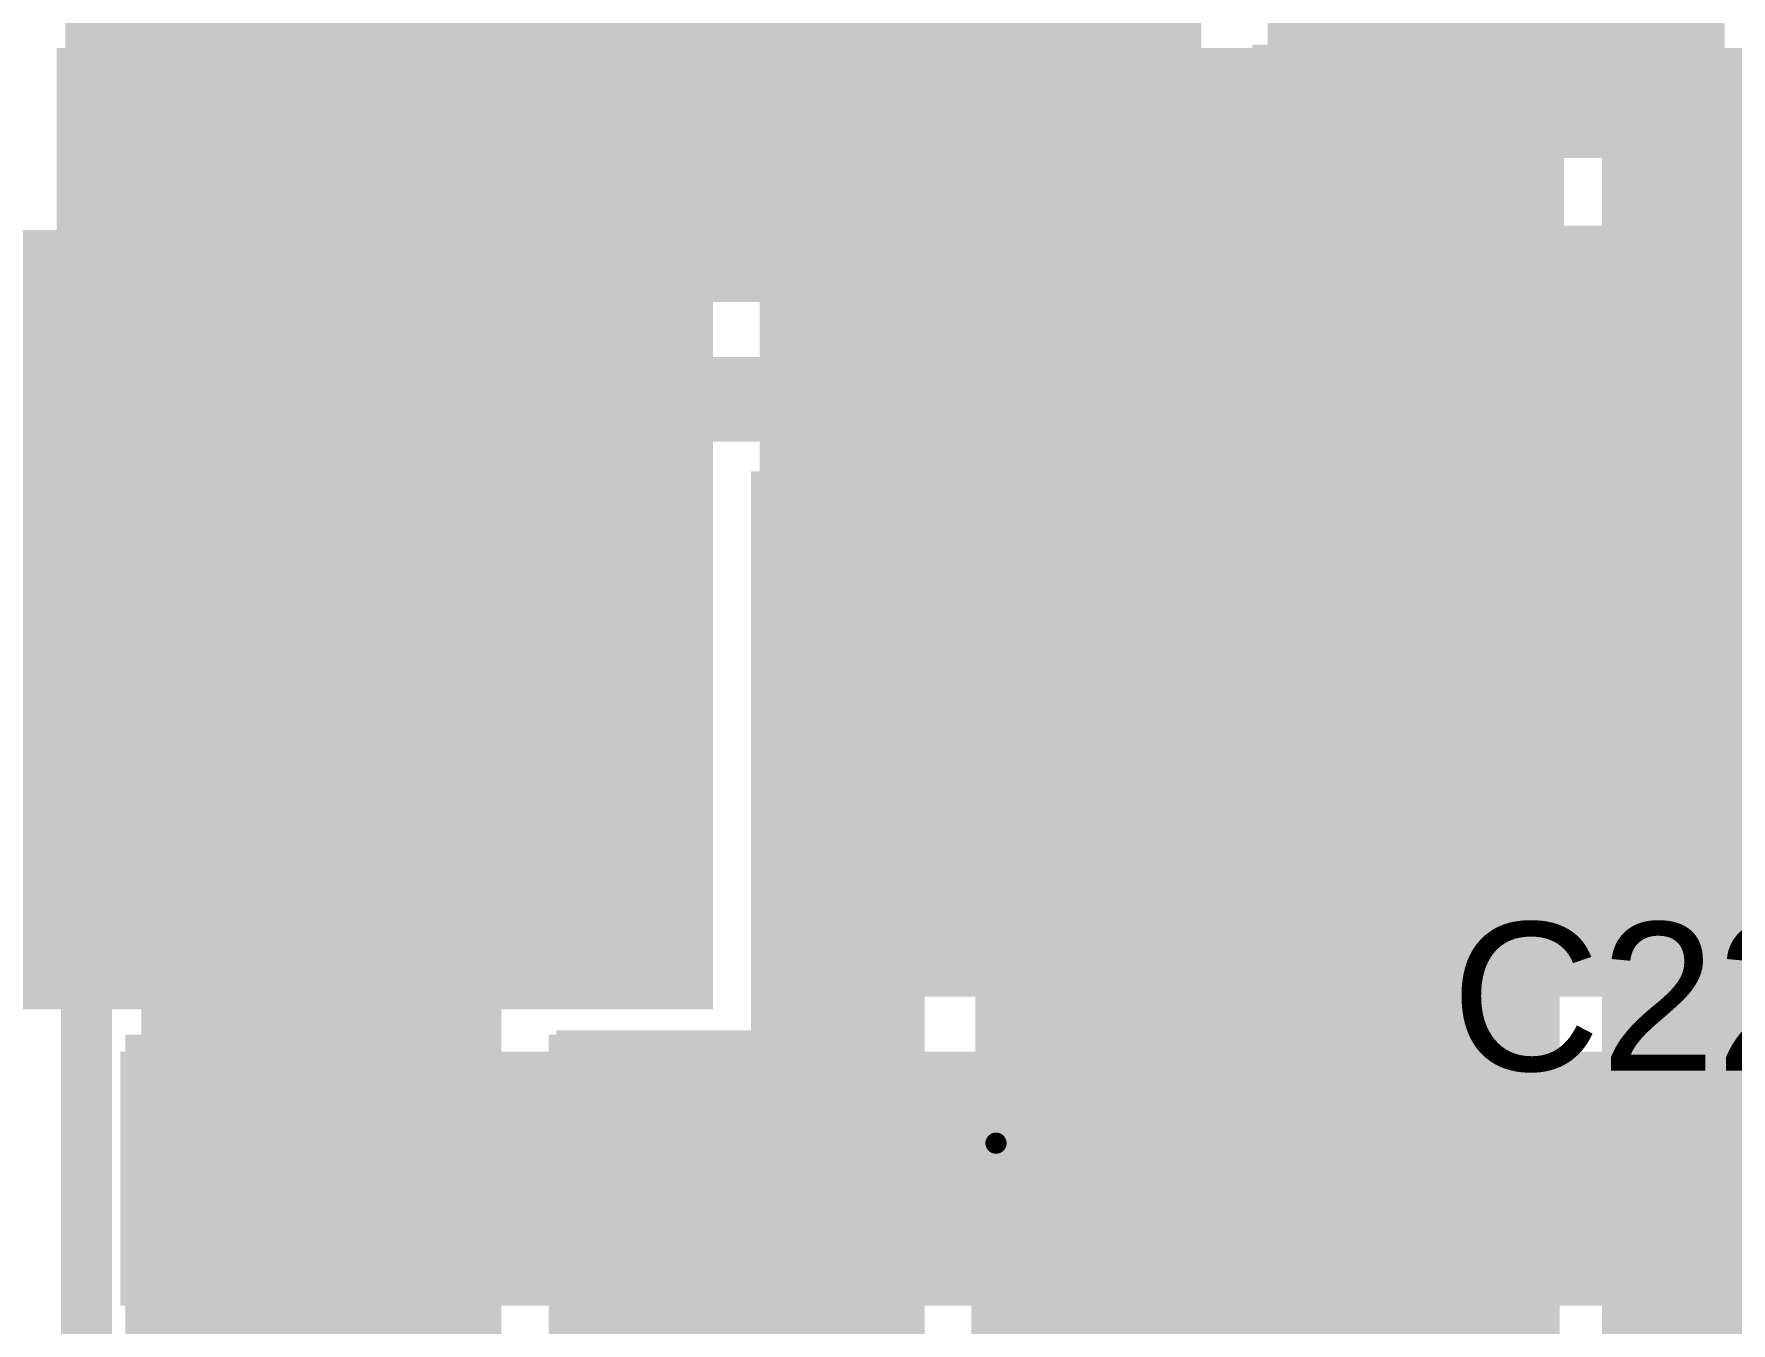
# Model space of a CAD drawing. Header units: millimetres. Extents: x -35.7 to 35.7, y -3.2 to 68.2.
# Drawn here: x 4.64 to 14.82, y 34.59 to 42.32 of the extents above; entities that cross this region are included whole.
import ezdxf

# ---------------------------------------------------------------- set-up
doc = ezdxf.new("R2010")
doc.units = ezdxf.units.MM
for name, color, linetype in [('BottomLayer', 5, 'Continuous'), ('BottomPaste', 16, 'Continuous'), ('BottomSolder', 6, 'Continuous'), ('Mechanical2', 216, 'Continuous'), ('TopLayer', 1, 'Continuous'), ('TopOverlay', 2, 'Continuous'), ('TopPaste', 8, 'Continuous'), ('TopSolder', 216, 'Continuous'), ('ViaHoleLayer', 16, 'Continuous')]:
    doc.layers.add(name, color=color, linetype=linetype)
doc.styles.add('Arial', font='', dxfattribs={"height": 0.2})
doc.styles.get('Arial').set_extended_font_data('Arial')

# ---------------------------------------------------------------- blocks, each defined once
blk = doc.blocks.new('CAP__2917_20')
at = {"layer": 'TopLayer'}
for points in [[(-1.39499975, 1.28499997), (1.39499975, 1.28499997), (1.39499975, -1.28499997), (-1.39499975, -1.28499997)], [(5.04500007, 1.28499997), (7.83499957, 1.28499997), (7.83499957, -1.28499997), (5.04500007, -1.28499997)]]:
    blk.add_hatch(color=1, dxfattribs=at).paths.add_polyline_path(points)
at = {"layer": 'TopPaste'}
for points in [[(-1.39499975, 1.28499997), (1.39499975, 1.28499997), (1.39499975, -1.28499997), (-1.39499975, -1.28499997)], [(5.04500007, 1.28499997), (7.83499957, 1.28499997), (7.83499957, -1.28499997), (5.04500007, -1.28499997)]]:
    blk.add_hatch(color=8, dxfattribs=at).paths.add_polyline_path(points)
at = {"layer": 'TopSolder'}
for points in [[(-1.49659975, 1.38659997), (1.49659975, 1.38659997), (1.49659975, -1.38659997), (-1.49659975, -1.38659997)], [(4.943400069999999, 1.38659997), (7.936599569999999, 1.38659997), (7.936599569999999, -1.38659997), (4.943400069999999, -1.38659997)]]:
    blk.add_hatch(color=216, dxfattribs=at).paths.add_polyline_path(points)
at = {"layer": 'TopOverlay', "const_width": 0.254}
for points in [[(-1.22500136, 1.6002), (-1.22500136, 2.3368)], [(-0.38680136, 2.3114), (7.02999864, 2.3114)], [(-0.38680136, 1.5748), (-0.38680136, 2.3114)], [(7.02999864, 1.5748), (7.02999864, 2.3114)], [(-1.63140136, 1.9558), (-0.79320136, 1.9558)], [(-0.38680136, -2.3114), (-0.38680136, -1.5748)], [(7.02999864, -2.3114), (7.02999864, -1.5748)], [(-0.38680136, -2.3114), (7.02999864, -2.3114)]]:
    blk.add_lwpolyline(points, dxfattribs=at)
at = {"layer": 'TopOverlay', "const_width": 0.127}
for points in [[(-1.28850136, 2.3368, 1), (-1.16150136, 2.3368, 1)], [(-0.4503013599999999, 2.3114, 1), (-0.32330136, 2.3114, 1)], [(-0.4503013599999999, 2.3114, 1), (-0.32330136, 2.3114, 1)], [(6.966498639999999, 2.3114, 1), (7.09349864, 2.3114, 1)], [(6.966498639999999, 2.3114, 1), (7.09349864, 2.3114, 1)], [(-1.69490136, 1.9558, 1), (-1.56790136, 1.9558, 1)], [(-0.85670136, 1.9558, 1), (-0.72970136, 1.9558, 1)], [(-1.28850136, 1.6002, 1), (-1.16150136, 1.6002, 1)], [(-0.4503013599999999, 1.5748, 1), (-0.32330136, 1.5748, 1)], [(6.966498639999999, 1.5748, 1), (7.09349864, 1.5748, 1)], [(-0.4503013599999999, -1.5748, 1), (-0.32330136, -1.5748, 1)], [(6.966498639999999, -1.5748, 1), (7.09349864, -1.5748, 1)], [(-0.4503013599999999, -2.3114, 1), (-0.32330136, -2.3114, 1)], [(-0.4503013599999999, -2.3114, 1), (-0.32330136, -2.3114, 1)], [(6.966498639999999, -2.3114, 1), (7.09349864, -2.3114, 1)], [(6.966498639999999, -2.3114, 1), (7.09349864, -2.3114, 1)]]:
    blk.add_lwpolyline(points, format="xyb", close=True, dxfattribs=at)
blk = doc.blocks.new('RES0603_B_44')
at = {"layer": 'BottomLayer'}
for points in [[(-1.143, -0.4445), (-1.143, 0.4445), (-0.3810000000000001, 0.4445), (-0.3809999999999999, -0.4445)], [(0.3810000000000001, -0.4445), (0.3809999999999999, 0.4445), (1.143, 0.4445), (1.143, -0.4445)]]:
    blk.add_hatch(color=5, dxfattribs=at).paths.add_polyline_path(points)
at = {"layer": 'BottomPaste'}
for points in [[(-1.143, -0.4445), (-1.143, 0.4445), (-0.3810000000000001, 0.4445), (-0.3809999999999999, -0.4445)], [(0.3810000000000001, -0.4445), (0.3809999999999999, 0.4445), (1.143, 0.4445), (1.143, -0.4445)]]:
    blk.add_hatch(color=16, dxfattribs=at).paths.add_polyline_path(points)
at = {"layer": 'BottomSolder'}
for points in [[(-1.2446, -0.5461), (-1.2446, 0.5460999999999999), (-0.2794, 0.5461), (-0.2793999999999999, -0.5460999999999999)], [(0.2794, -0.5461), (0.2793999999999999, 0.5460999999999999), (1.2446, 0.5461), (1.2446, -0.5460999999999999)]]:
    blk.add_hatch(color=6, dxfattribs=at).paths.add_polyline_path(points)
blk = doc.blocks.new('RES0603_B_48')
at = {"layer": 'BottomLayer'}
for points in [[(-1.143, -0.4445), (-1.143, 0.4445), (-0.3810000000000001, 0.4445), (-0.3809999999999999, -0.4445)], [(0.3810000000000001, -0.4445), (0.3809999999999999, 0.4445), (1.143, 0.4445), (1.143, -0.4445)]]:
    blk.add_hatch(color=5, dxfattribs=at).paths.add_polyline_path(points)
at = {"layer": 'BottomPaste'}
for points in [[(-1.143, -0.4445), (-1.143, 0.4445), (-0.3810000000000001, 0.4445), (-0.3809999999999999, -0.4445)], [(0.3810000000000001, -0.4445), (0.3809999999999999, 0.4445), (1.143, 0.4445), (1.143, -0.4445)]]:
    blk.add_hatch(color=16, dxfattribs=at).paths.add_polyline_path(points)
at = {"layer": 'BottomSolder'}
for points in [[(-1.2446, -0.5461), (-1.2446, 0.5460999999999999), (-0.2794, 0.5461), (-0.2793999999999999, -0.5460999999999999)], [(0.2794, -0.5461), (0.2793999999999999, 0.5460999999999999), (1.2446, 0.5461), (1.2446, -0.5460999999999999)]]:
    blk.add_hatch(color=6, dxfattribs=at).paths.add_polyline_path(points)
blk = doc.blocks.new('AO4882_MS_B_50')
at = {"layer": 'BottomLayer'}
for points in [[(-3.70000022, 2.2049994), (-1.49999954, 2.2049994), (-1.49999954, 1.6050006), (-3.70000022, 1.6050006)], [(1.49999954, 2.2049994), (3.70000022, 2.2049994), (3.70000022, 1.6050006), (1.49999954, 1.6050006)], [(-3.70000022, 0.9349994), (-1.49999954, 0.9349994), (-1.49999954, 0.3350006), (-3.70000022, 0.3350006)], [(1.49999954, 0.9349994), (3.70000022, 0.9349994), (3.70000022, 0.3350006), (1.49999954, 0.3350006)], [(-3.70000022, -0.3350006), (-1.49999954, -0.3350006), (-1.49999954, -0.9349994), (-3.70000022, -0.9349994)], [(1.49999954, -0.3350006), (3.70000022, -0.3350006), (3.70000022, -0.9349994), (1.49999954, -0.9349994)], [(-3.70000022, -1.6050006), (-1.49999954, -1.6050006), (-1.49999954, -2.2049994), (-3.70000022, -2.2049994)], [(1.49999954, -1.6050006), (3.70000022, -1.6050006), (3.70000022, -2.2049994), (1.49999954, -2.2049994)]]:
    blk.add_hatch(color=5, dxfattribs=at).paths.add_polyline_path(points)
at = {"layer": 'BottomPaste'}
for points in [[(-3.70000022, 2.2049994), (-1.49999954, 2.2049994), (-1.49999954, 1.6050006), (-3.70000022, 1.6050006)], [(1.49999954, 2.2049994), (3.70000022, 2.2049994), (3.70000022, 1.6050006), (1.49999954, 1.6050006)], [(-3.70000022, 0.9349994), (-1.49999954, 0.9349994), (-1.49999954, 0.3350006), (-3.70000022, 0.3350006)], [(1.49999954, 0.9349994), (3.70000022, 0.9349994), (3.70000022, 0.3350006), (1.49999954, 0.3350006)], [(-3.70000022, -0.3350006), (-1.49999954, -0.3350006), (-1.49999954, -0.9349994), (-3.70000022, -0.9349994)], [(1.49999954, -0.3350006), (3.70000022, -0.3350006), (3.70000022, -0.9349994), (1.49999954, -0.9349994)], [(-3.70000022, -1.6050006), (-1.49999954, -1.6050006), (-1.49999954, -2.2049994), (-3.70000022, -2.2049994)], [(1.49999954, -1.6050006), (3.70000022, -1.6050006), (3.70000022, -2.2049994), (1.49999954, -2.2049994)]]:
    blk.add_hatch(color=16, dxfattribs=at).paths.add_polyline_path(points)
at = {"layer": 'BottomSolder'}
for points in [[(-3.80160022, 2.3065994), (-1.39839954, 2.3065994), (-1.39839954, 1.5034006), (-3.80160022, 1.5034006)], [(1.39839954, 2.3065994), (3.80160022, 2.3065994), (3.80160022, 1.5034006), (1.39839954, 1.5034006)], [(-3.80160022, 1.0365994), (-1.39839954, 1.0365994), (-1.39839954, 0.2334006), (-3.80160022, 0.2334006)], [(1.39839954, 1.0365994), (3.80160022, 1.0365994), (3.80160022, 0.2334006), (1.39839954, 0.2334006)], [(-3.80160022, -0.2334006), (-1.39839954, -0.2334006), (-1.39839954, -1.0365994), (-3.80160022, -1.0365994)], [(1.39839954, -0.2334006), (3.80160022, -0.2334006), (3.80160022, -1.0365994), (1.39839954, -1.0365994)], [(-3.80160022, -1.5034006), (-1.39839954, -1.5034006), (-1.39839954, -2.3065994), (-3.80160022, -2.3065994)], [(1.39839954, -1.5034006), (3.80160022, -1.5034006), (3.80160022, -2.3065994), (1.39839954, -2.3065994)]]:
    blk.add_hatch(color=6, dxfattribs=at).paths.add_polyline_path(points)
blk = doc.blocks.new('AO4882_MS_B_51')
at = {"layer": 'BottomLayer'}
for points in [[(-3.70000022, 2.2049994), (-1.49999954, 2.2049994), (-1.49999954, 1.6050006), (-3.70000022, 1.6050006)], [(1.49999954, 2.2049994), (3.70000022, 2.2049994), (3.70000022, 1.6050006), (1.49999954, 1.6050006)], [(-3.70000022, 0.9349994), (-1.49999954, 0.9349994), (-1.49999954, 0.3350006), (-3.70000022, 0.3350006)], [(1.49999954, 0.9349994), (3.70000022, 0.9349994), (3.70000022, 0.3350006), (1.49999954, 0.3350006)], [(-3.70000022, -0.3350006), (-1.49999954, -0.3350006), (-1.49999954, -0.9349994), (-3.70000022, -0.9349994)], [(1.49999954, -0.3350006), (3.70000022, -0.3350006), (3.70000022, -0.9349994), (1.49999954, -0.9349994)], [(-3.70000022, -1.6050006), (-1.49999954, -1.6050006), (-1.49999954, -2.2049994), (-3.70000022, -2.2049994)], [(1.49999954, -1.6050006), (3.70000022, -1.6050006), (3.70000022, -2.2049994), (1.49999954, -2.2049994)]]:
    blk.add_hatch(color=5, dxfattribs=at).paths.add_polyline_path(points)
at = {"layer": 'BottomPaste'}
for points in [[(-3.70000022, 2.2049994), (-1.49999954, 2.2049994), (-1.49999954, 1.6050006), (-3.70000022, 1.6050006)], [(1.49999954, 2.2049994), (3.70000022, 2.2049994), (3.70000022, 1.6050006), (1.49999954, 1.6050006)], [(-3.70000022, 0.9349994), (-1.49999954, 0.9349994), (-1.49999954, 0.3350006), (-3.70000022, 0.3350006)], [(1.49999954, 0.9349994), (3.70000022, 0.9349994), (3.70000022, 0.3350006), (1.49999954, 0.3350006)], [(-3.70000022, -0.3350006), (-1.49999954, -0.3350006), (-1.49999954, -0.9349994), (-3.70000022, -0.9349994)], [(1.49999954, -0.3350006), (3.70000022, -0.3350006), (3.70000022, -0.9349994), (1.49999954, -0.9349994)], [(-3.70000022, -1.6050006), (-1.49999954, -1.6050006), (-1.49999954, -2.2049994), (-3.70000022, -2.2049994)], [(1.49999954, -1.6050006), (3.70000022, -1.6050006), (3.70000022, -2.2049994), (1.49999954, -2.2049994)]]:
    blk.add_hatch(color=16, dxfattribs=at).paths.add_polyline_path(points)
at = {"layer": 'BottomSolder'}
for points in [[(-3.80160022, 2.3065994), (-1.39839954, 2.3065994), (-1.39839954, 1.5034006), (-3.80160022, 1.5034006)], [(1.39839954, 2.3065994), (3.80160022, 2.3065994), (3.80160022, 1.5034006), (1.39839954, 1.5034006)], [(-3.80160022, 1.0365994), (-1.39839954, 1.0365994), (-1.39839954, 0.2334006), (-3.80160022, 0.2334006)], [(1.39839954, 1.0365994), (3.80160022, 1.0365994), (3.80160022, 0.2334006), (1.39839954, 0.2334006)], [(-3.80160022, -0.2334006), (-1.39839954, -0.2334006), (-1.39839954, -1.0365994), (-3.80160022, -1.0365994)], [(1.39839954, -0.2334006), (3.80160022, -0.2334006), (3.80160022, -1.0365994), (1.39839954, -1.0365994)], [(-3.80160022, -1.5034006), (-1.39839954, -1.5034006), (-1.39839954, -2.3065994), (-3.80160022, -2.3065994)], [(1.39839954, -1.5034006), (3.80160022, -1.5034006), (3.80160022, -2.3065994), (1.39839954, -2.3065994)]]:
    blk.add_hatch(color=6, dxfattribs=at).paths.add_polyline_path(points)
blk = doc.blocks.new('CRS01_TE85L_Q_M__B_58')
at = {"layer": 'BottomLayer'}
for points in [[(-1.99999727, 0.6000000699999999), (-0.79999713, 0.6000000699999999), (-0.79999713, -0.6000000699999999), (-1.99999727, -0.6000000699999999)], [(0.8000022099999999, 0.6000000699999999), (2.00000235, 0.6000000699999999), (2.00000235, -0.6000000699999999), (0.8000022099999999, -0.6000000699999999)]]:
    blk.add_hatch(color=5, dxfattribs=at).paths.add_polyline_path(points)
at = {"layer": 'BottomPaste'}
for points in [[(-1.99999727, 0.6000000699999999), (-0.79999713, 0.6000000699999999), (-0.79999713, -0.6000000699999999), (-1.99999727, -0.6000000699999999)], [(0.8000022099999999, 0.6000000699999999), (2.00000235, 0.6000000699999999), (2.00000235, -0.6000000699999999), (0.8000022099999999, -0.6000000699999999)]]:
    blk.add_hatch(color=16, dxfattribs=at).paths.add_polyline_path(points)
at = {"layer": 'BottomSolder'}
for points in [[(-2.10159727, 0.7016000699999999), (-0.69839713, 0.7016000699999999), (-0.69839713, -0.7016000699999999), (-2.10159727, -0.7016000699999999)], [(0.69840221, 0.7016000699999999), (2.10160235, 0.7016000699999999), (2.10160235, -0.7016000699999999), (0.69840221, -0.7016000699999999)]]:
    blk.add_hatch(color=6, dxfattribs=at).paths.add_polyline_path(points)
blk = doc.blocks.new('CRS01_TE85L_Q_M__B_59')
at = {"layer": 'BottomLayer'}
for points in [[(-1.99999727, 0.6000000699999999), (-0.79999713, 0.6000000699999999), (-0.79999713, -0.6000000699999999), (-1.99999727, -0.6000000699999999)], [(0.8000022099999999, 0.6000000699999999), (2.00000235, 0.6000000699999999), (2.00000235, -0.6000000699999999), (0.8000022099999999, -0.6000000699999999)]]:
    blk.add_hatch(color=5, dxfattribs=at).paths.add_polyline_path(points)
at = {"layer": 'BottomPaste'}
for points in [[(-1.99999727, 0.6000000699999999), (-0.79999713, 0.6000000699999999), (-0.79999713, -0.6000000699999999), (-1.99999727, -0.6000000699999999)], [(0.8000022099999999, 0.6000000699999999), (2.00000235, 0.6000000699999999), (2.00000235, -0.6000000699999999), (0.8000022099999999, -0.6000000699999999)]]:
    blk.add_hatch(color=16, dxfattribs=at).paths.add_polyline_path(points)
at = {"layer": 'BottomSolder'}
for points in [[(-2.10159727, 0.7016000699999999), (-0.69839713, 0.7016000699999999), (-0.69839713, -0.7016000699999999), (-2.10159727, -0.7016000699999999)], [(0.69840221, 0.7016000699999999), (2.10160235, 0.7016000699999999), (2.10160235, -0.7016000699999999), (0.69840221, -0.7016000699999999)]]:
    blk.add_hatch(color=6, dxfattribs=at).paths.add_polyline_path(points)
blk = doc.blocks.new('VKME1451J221MV_105')
at = {"layer": 'TopOverlay', "const_width": 0.127}
for points in [[(-5.11202432, 0.9905999999999999), (-5.11202432, 5.0546)], [(-5.11202432, 5.0546), (2.69466568, 5.0546)]]:
    blk.add_lwpolyline(points, dxfattribs=at)
at = {"layer": 'TopOverlay', "const_width": 0.0635}
blk.add_lwpolyline([(-5.143774319999999, 5.0546, 1), (-5.080274319999999, 5.0546, 1)], format="xyb", close=True, dxfattribs=at)
blk.add_lwpolyline([(-5.143774319999999, 5.0546, 1), (-5.080274319999999, 5.0546, 1)], format="xyb", close=True, dxfattribs=at)

msp = doc.modelspace()

# ---------------------------------------------------------------- hatches: boundary and pattern name
at = {"layer": 'BottomLayer'}
for points in [[(4.7752, 40.7151586), (13.8176, 40.7151586), (13.8176, 42.2391586), (4.7752, 42.2391586)], [(14.0462, 40.7151586), (18.0848, 40.7151586), (18.0848, 42.2391586), (14.0462, 42.2391586)], [(5.2832, 37.0078), (6.1976, 37.0078), (6.1976, 40.386), (5.2832, 40.386)], [(10.287, 35.8394), (13.7922, 35.8394), (13.7922, 40.386), (10.287, 40.386)], [(14.0462, 36.1442), (15.4178, 36.1442), (15.4178, 40.3606), (14.0462, 40.3606)], [(6.400799999999999, 36.0426), (7.442199999999999, 36.0426), (7.442199999999999, 39.6748), (6.400799999999999, 39.6748)], [(7.772399999999999, 36.6522), (8.6868, 36.6522), (8.6868, 39.7002), (7.772399999999999, 39.7002)], [(8.9408, 35.56), (9.9822, 35.56), (9.9822, 39.7002), (8.9408, 39.7002)], [(14.0462, 35.8648), (18.0594, 35.8648), (18.0594, 39.49699999999999), (14.0462, 39.49699999999999)], [(5.2832, 34.0106), (7.442199999999999, 34.0106), (7.442199999999999, 36.8046), (5.2832, 36.8046)], [(7.772399999999999, 32.5374), (9.9822, 32.5374), (9.9822, 36.3474), (7.772399999999999, 36.3474)], [(10.2616, 33.0697586), (13.7922, 33.0697586), (13.7922, 35.5346), (10.2616, 35.5346)], [(14.0462, 33.0697586), (18.0594, 33.0697586), (18.0594, 35.5346), (14.0462, 35.5346)]]:
    msp.add_hatch(color=5, dxfattribs=at).paths.add_polyline_path(points)
h = msp.add_hatch(color=5, dxfattribs=at)
edge = h.paths.add_edge_path()
edge.add_arc((9.5758, 37.7444), 0.2999994, 0, 360)
h = msp.add_hatch(color=5, dxfattribs=at)
edge = h.paths.add_edge_path()
edge.add_arc((8.2804, 37.64279999999999), 0.2999994, 0, 360)
h = msp.add_hatch(color=5, dxfattribs=at)
edge = h.paths.add_edge_path()
edge.add_arc((9.5758, 37.084), 0.2999994, 0, 360)
h = msp.add_hatch(color=5, dxfattribs=at)
edge = h.paths.add_edge_path()
edge.add_arc((8.2804, 36.9824), 0.2999994, 0, 360)
h = msp.add_hatch(color=5, dxfattribs=at)
edge = h.paths.add_edge_path()
edge.add_arc((5.6642, 35.8394), 0.2999994, 0, 360)
h = msp.add_hatch(color=5, dxfattribs=at)
edge = h.paths.add_edge_path()
edge.add_arc((6.35, 35.8394), 0.2999994, 0, 360)
h = msp.add_hatch(color=5, dxfattribs=at)
edge = h.paths.add_edge_path()
edge.add_arc((7.0358, 35.81399999999999), 0.2999994, 0, 360)
h = msp.add_hatch(color=5, dxfattribs=at)
edge = h.paths.add_edge_path()
edge.add_arc((5.6642, 35.17899999999999), 0.2999994, 0, 360)
h = msp.add_hatch(color=5, dxfattribs=at)
edge = h.paths.add_edge_path()
edge.add_arc((6.35, 35.17899999999999), 0.2999994, 0, 360)
h = msp.add_hatch(color=5, dxfattribs=at)
edge = h.paths.add_edge_path()
edge.add_arc((7.0358, 35.1536), 0.2999994, 0, 360)
at = {"layer": 'BottomSolder'}
h = msp.add_hatch(color=6, dxfattribs=at)
edge = h.paths.add_edge_path()
edge.add_arc((9.5758, 37.7444), 0.1499997, 0, 360)
h = msp.add_hatch(color=6, dxfattribs=at)
edge = h.paths.add_edge_path()
edge.add_arc((8.2804, 37.64279999999999), 0.1499997, 0, 360)
h = msp.add_hatch(color=6, dxfattribs=at)
edge = h.paths.add_edge_path()
edge.add_arc((9.5758, 37.084), 0.1499997, 0, 360)
h = msp.add_hatch(color=6, dxfattribs=at)
edge = h.paths.add_edge_path()
edge.add_arc((8.2804, 36.9824), 0.1499997, 0, 360)
h = msp.add_hatch(color=6, dxfattribs=at)
edge = h.paths.add_edge_path()
edge.add_arc((5.6642, 35.8394), 0.1499997, 0, 360)
h = msp.add_hatch(color=6, dxfattribs=at)
edge = h.paths.add_edge_path()
edge.add_arc((6.35, 35.8394), 0.1499997, 0, 360)
h = msp.add_hatch(color=6, dxfattribs=at)
edge = h.paths.add_edge_path()
edge.add_arc((7.0358, 35.81399999999999), 0.1499997, 0, 360)
h = msp.add_hatch(color=6, dxfattribs=at)
edge = h.paths.add_edge_path()
edge.add_arc((5.6642, 35.17899999999999), 0.1499997, 0, 360)
h = msp.add_hatch(color=6, dxfattribs=at)
edge = h.paths.add_edge_path()
edge.add_arc((6.35, 35.17899999999999), 0.1499997, 0, 360)
h = msp.add_hatch(color=6, dxfattribs=at)
edge = h.paths.add_edge_path()
edge.add_arc((7.0358, 35.1536), 0.1499997, 0, 360)
at = {"layer": 'TopLayer'}
for points in [[(12.0396, 41.5798), (14.7828, 41.5798), (14.7828, 46.5836), (12.0396, 46.5836)], [(4.826, 41.5798), (11.5824, 41.5798), (11.5824, 45.23739999999999), (4.826, 45.23739999999999)], [(4.4704, 36.4744), (8.712200000000001, 36.4744), (8.712200000000001, 41.148), (4.4704, 41.148)], [(8.991599999999998, 39.2938), (17.0942, 39.2938), (17.0942, 41.148), (8.991599999999998, 41.148)], [(8.991599999999998, 36.5506), (17.0942, 36.5506), (17.0942, 39.9288), (8.991599999999998, 39.9288)], [(5.1562, 34.6964), (17.4752, 34.6964), (17.4752, 36.2204), (5.1562, 36.2204)]]:
    msp.add_hatch(color=1, dxfattribs=at).paths.add_polyline_path(points)
h = msp.add_hatch(color=1, dxfattribs=at)
edge = h.paths.add_edge_path()
edge.add_arc((9.5758, 37.7444), 0.2999994, 0, 360)
h = msp.add_hatch(color=1, dxfattribs=at)
edge = h.paths.add_edge_path()
edge.add_arc((8.2804, 37.64279999999999), 0.2999994, 0, 360)
h = msp.add_hatch(color=1, dxfattribs=at)
edge = h.paths.add_edge_path()
edge.add_arc((9.5758, 37.084), 0.2999994, 0, 360)
h = msp.add_hatch(color=1, dxfattribs=at)
edge = h.paths.add_edge_path()
edge.add_arc((8.2804, 36.9824), 0.2999994, 0, 360)
h = msp.add_hatch(color=1, dxfattribs=at)
edge = h.paths.add_edge_path()
edge.add_arc((5.6642, 35.8394), 0.2999994, 0, 360)
h = msp.add_hatch(color=1, dxfattribs=at)
edge = h.paths.add_edge_path()
edge.add_arc((6.35, 35.8394), 0.2999994, 0, 360)
h = msp.add_hatch(color=1, dxfattribs=at)
edge = h.paths.add_edge_path()
edge.add_arc((7.0358, 35.81399999999999), 0.2999994, 0, 360)
h = msp.add_hatch(color=1, dxfattribs=at)
edge = h.paths.add_edge_path()
edge.add_arc((5.6642, 35.17899999999999), 0.2999994, 0, 360)
h = msp.add_hatch(color=1, dxfattribs=at)
edge = h.paths.add_edge_path()
edge.add_arc((6.35, 35.17899999999999), 0.2999994, 0, 360)
h = msp.add_hatch(color=1, dxfattribs=at)
edge = h.paths.add_edge_path()
edge.add_arc((7.0358, 35.1536), 0.2999994, 0, 360)
at = {"layer": 'TopSolder'}
h = msp.add_hatch(color=216, dxfattribs=at)
edge = h.paths.add_edge_path()
edge.add_arc((9.5758, 37.7444), 0.1499997, 0, 360)
h = msp.add_hatch(color=216, dxfattribs=at)
edge = h.paths.add_edge_path()
edge.add_arc((8.2804, 37.64279999999999), 0.1499997, 0, 360)
h = msp.add_hatch(color=216, dxfattribs=at)
edge = h.paths.add_edge_path()
edge.add_arc((9.5758, 37.084), 0.1499997, 0, 360)
h = msp.add_hatch(color=216, dxfattribs=at)
edge = h.paths.add_edge_path()
edge.add_arc((8.2804, 36.9824), 0.1499997, 0, 360)
h = msp.add_hatch(color=216, dxfattribs=at)
edge = h.paths.add_edge_path()
edge.add_arc((5.6642, 35.8394), 0.1499997, 0, 360)
h = msp.add_hatch(color=216, dxfattribs=at)
edge = h.paths.add_edge_path()
edge.add_arc((6.35, 35.8394), 0.1499997, 0, 360)
h = msp.add_hatch(color=216, dxfattribs=at)
edge = h.paths.add_edge_path()
edge.add_arc((7.0358, 35.81399999999999), 0.1499997, 0, 360)
h = msp.add_hatch(color=216, dxfattribs=at)
edge = h.paths.add_edge_path()
edge.add_arc((5.6642, 35.17899999999999), 0.1499997, 0, 360)
h = msp.add_hatch(color=216, dxfattribs=at)
edge = h.paths.add_edge_path()
edge.add_arc((6.35, 35.17899999999999), 0.1499997, 0, 360)
h = msp.add_hatch(color=216, dxfattribs=at)
edge = h.paths.add_edge_path()
edge.add_arc((7.0358, 35.1536), 0.1499997, 0, 360)
at = {"layer": 'ViaHoleLayer'}
h = msp.add_hatch(color=16, dxfattribs=at)
edge = h.paths.add_edge_path()
edge.add_arc((9.5758, 37.7444), 0.1499997, 0, 360)
h = msp.add_hatch(color=16, dxfattribs=at)
edge = h.paths.add_edge_path()
edge.add_arc((8.2804, 37.64279999999999), 0.1499997, 0, 360)
h = msp.add_hatch(color=16, dxfattribs=at)
edge = h.paths.add_edge_path()
edge.add_arc((9.5758, 37.084), 0.1499997, 0, 360)
h = msp.add_hatch(color=16, dxfattribs=at)
edge = h.paths.add_edge_path()
edge.add_arc((8.2804, 36.9824), 0.1499997, 0, 360)
h = msp.add_hatch(color=16, dxfattribs=at)
edge = h.paths.add_edge_path()
edge.add_arc((5.6642, 35.8394), 0.1499997, 0, 360)
h = msp.add_hatch(color=16, dxfattribs=at)
edge = h.paths.add_edge_path()
edge.add_arc((6.35, 35.8394), 0.1499997, 0, 360)
h = msp.add_hatch(color=16, dxfattribs=at)
edge = h.paths.add_edge_path()
edge.add_arc((7.0358, 35.81399999999999), 0.1499997, 0, 360)
h = msp.add_hatch(color=16, dxfattribs=at)
edge = h.paths.add_edge_path()
edge.add_arc((5.6642, 35.17899999999999), 0.1499997, 0, 360)
h = msp.add_hatch(color=16, dxfattribs=at)
edge = h.paths.add_edge_path()
edge.add_arc((6.35, 35.17899999999999), 0.1499997, 0, 360)
h = msp.add_hatch(color=16, dxfattribs=at)
edge = h.paths.add_edge_path()
edge.add_arc((7.0358, 35.1536), 0.1499997, 0, 360)

# ---------------------------------------------------------------- linework, layer by layer
at = {"layer": 'BottomLayer'}
for points, const_width in [([(10.8204, 41.91), (10.9474, 42.037)], 0.254), ([(10.8204, 41.0961586), (10.8204, 41.91)], 0.254), ([(4.953, 28.3519626), (4.953, 41.0464)], 0.3048), ([(5.384799999999999, 41.0961586), (10.8204, 41.0961586)], 0.254), ([(5.7658, 40.132), (10.541, 40.132)], 0.508)]:
    msp.add_lwpolyline(points, dxfattribs=dict(at, const_width=const_width))
for points, const_width in [([(10.8839, 42.037, 1), (11.0109, 42.037, 1)], 0.127), ([(10.7569, 41.91, 1), (10.8839, 41.91, 1)], 0.127), ([(10.7569, 41.91, 1), (10.8839, 41.91, 1)], 0.127), ([(4.8768, 41.0464, 1), (5.0292, 41.0464, 1)], 0.1524), ([(5.3213, 41.0961586, 1), (5.4483, 41.0961586, 1)], 0.127), ([(10.7569, 41.0961586, 1), (10.8839, 41.0961586, 1)], 0.127), ([(10.7569, 41.0961586, 1), (10.8839, 41.0961586, 1)], 0.127), ([(5.6388, 40.132, 1), (5.8928, 40.132, 1)], 0.254), ([(10.414, 40.132, 1), (10.668, 40.132, 1)], 0.254)]:
    msp.add_lwpolyline(points, format="xyb", close=True, dxfattribs=dict(at, const_width=const_width))
at = {"layer": 'Mechanical2', "const_width": 0.3809999999999999}
msp.add_lwpolyline([(35.50000012, 32.5000112, 1), (-35.50000012, 32.5000112, 1)], format="xyb", close=True, dxfattribs=at)
at = {"layer": 'TopLayer', "const_width": 0.7619999999999999}
for points in [[(4.2418, 39.95419999999999), (6.400799999999999, 39.95419999999999)], [(6.400799999999999, 39.95419999999999), (8.2804, 38.0746)], [(8.2804, 37.64279999999999), (8.2804, 38.0746)], [(8.2804, 36.9824), (8.2804, 37.64279999999999)]]:
    msp.add_lwpolyline(points, dxfattribs=at)
at = {"layer": 'TopLayer', "const_width": 0.3809999999999999}
for points in [[(6.210299999999999, 39.95419999999999, 1), (6.591299999999999, 39.95419999999999, 1)], [(6.210299999999999, 39.95419999999999, 1), (6.591299999999999, 39.95419999999999, 1)], [(8.0899, 38.0746, 1), (8.4709, 38.0746, 1)], [(8.0899, 38.0746, 1), (8.4709, 38.0746, 1)], [(8.0899, 37.64279999999999, 1), (8.4709, 37.64279999999999, 1)], [(8.0899, 37.64279999999999, 1), (8.4709, 37.64279999999999, 1)], [(8.0899, 36.9824, 1), (8.4709, 36.9824, 1)]]:
    msp.add_lwpolyline(points, format="xyb", close=True, dxfattribs=at)

# ---------------------------------------------------------------- block references
for name, p in [('CAP__2917_20', (10.14599952, 43.35800065999999)), ('VKME1451J221MV_105', (15.52258008, 30.6164361))]:
    msp.add_blockref(name, p)
for name, p, rotation in [('AO4882_MS_B_51', (7.492999999999999, 41.1734), 90), ('CRS01_TE85L_Q_M__B_59', (12.6492, 40.1574), 270), ('RES0603_B_44', (10.8966, 40.4114), 270), ('RES0603_B_48', (14.859, 40.4114), 270), ('AO4882_MS_B_50', (7.492999999999999, 32.52119988), 90), ('CRS01_TE85L_Q_M__B_58', (12.6492, 32.61660228), 270)]:
    msp.add_blockref(name, p, dxfattribs=dict(rotation=rotation))

# ---------------------------------------------------------------- texts
at = {"layer": 'TopOverlay', "style": 'Arial'}
msp.add_text('C22', height=0.889, dxfattribs=at).set_placement((13.14064936, 36.10624478))

doc.saveas('drawing.dxf')
